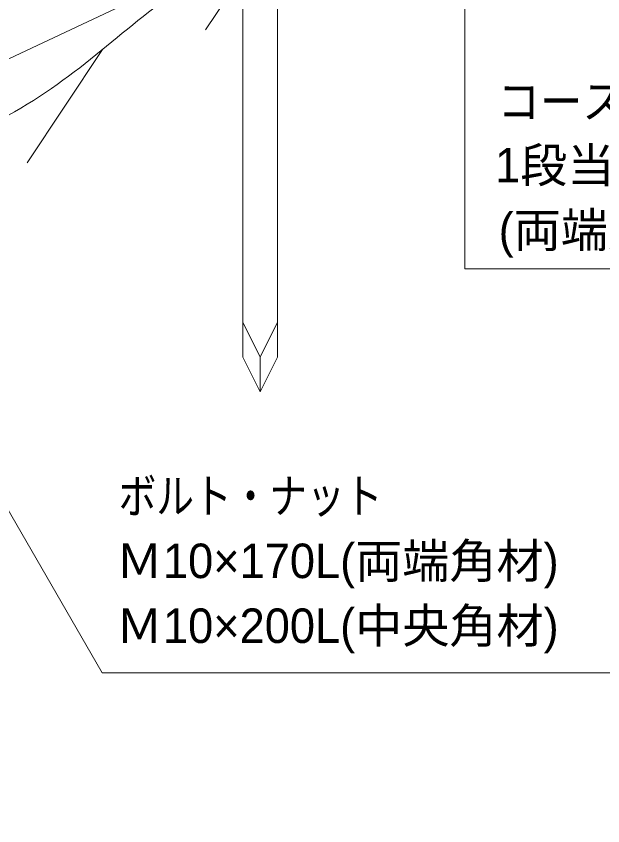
# Model space of a CAD drawing. Units: millimetres at full size, sheet at 1:20; details may follow other scales. Extents: x 200 to 8200, y 200 to 5740.
# Drawn here: x 4573 to 5413, y 1140 to 2300 of the extents above; entities that cross this region are included whole.
import ezdxf
from ezdxf.enums import TextEntityAlignment as Align

# ---------------------------------------------------------------- set-up
doc = ezdxf.new("R2010")
doc.units = ezdxf.units.MM
doc.header["$LTSCALE"] = 20
for name, color, linetype, lineweight in [('ハッチング', 7, 'Continuous', 9), ('一般線', 7, 'Continuous', 20), ('引出線', 7, 'Continuous', 13), ('角材', 7, 'Continuous', 18), ('角杭', 7, 'Continuous', 18)]:
    doc.layers.add(name, color=color, linetype=linetype, lineweight=lineweight)
doc.layers.add('文字', color=7, linetype='Continuous')
doc.styles.add('ＭＳ Ｐゴシック', font='')
doc.styles.get('ＭＳ Ｐゴシック').set_extended_font_data('MS PGothic')

msp = doc.modelspace()

# ---------------------------------------------------------------- linework, layer by layer
at = {"layer": 'ハッチング'}
for p, q in [((4923.48, 2400.03), (4844.33, 2280.6)), ((4696.65, 2252.59), (4588.8, 2089.87))]:
    msp.add_line(p, q, dxfattribs=at)
at = {"layer": '一般線'}
msp.add_open_spline([(1645.83, 872.86), (1922.77, 1001.65), (2226.2, 1141.54), (2476.65, 1259.24), (2632.71, 1336.81), (2803.12, 1387.69), (2975.08, 1410.04), (3173.71, 1439.81), (3370.58, 1543.09), (3507.96, 1689.6), (3552.2, 1726.64), (3590.08, 1756.68), (3630.98, 1785.47), (3671.87, 1814.26), (3715.78, 1841.8), (3762.51, 1864.9), (3809.25, 1888), (3858.83, 1906.67), (3909.84, 1923.25), (3960.85, 1939.83), (4013.29, 1954.32), (4065.73, 1968.65), (4118.18, 1982.99), (4170.63, 1997.17), (4216.23, 2015.23), (4261.82, 2033.29), (4300.56, 2055.24), (4351.85, 2075.36), (4403.14, 2095.49), (4466.98, 2113.78), (4521.69, 2138.4), (4576.39, 2163.02), (4621.96, 2193.95), (4663.88, 2226.45), (4705.79, 2258.95), (4744.05, 2293.03), (4785.34, 2323.1), (4826.64, 2353.17), (4870.97, 2379.24), (4919.39, 2398.46), (4967.81, 2417.68), (5020.32, 2430.05), (5071.43, 2441.73), (5122.53, 2453.41), (5172.22, 2464.38), (5217.59, 2479.2), (5262.95, 2494.01), (5304, 2512.66), (5359.33, 2549.25)], degree=3, knots=[0, 0, 0, 0, 1, 1, 1, 2, 2, 2, 3, 3, 3, 4, 4, 4, 5, 5, 5, 6, 6, 6, 7, 7, 7, 8, 8, 8, 9, 9, 9, 10, 10, 10, 11, 11, 11, 12, 12, 12, 13, 13, 13, 14, 14, 14, 15, 15, 15, 16, 16, 16, 16], dxfattribs=at)
at = {"layer": '引出線'}
for points in [[(5215.77, 2600), (5215.77, 1937.95), (6625.72, 1937.95), (6633.72, 1937.95)], [(4245.65, 2139.45), (4696.17, 1359.14), (5440.74, 1359.14), (5448.74, 1359.14)]]:
    msp.add_lwpolyline(points, dxfattribs=at)
at = {"layer": '角材'}
msp.add_line((2226.2, 1141.54), (5343.71, 2606.6), dxfattribs=at)
at = {"layer": '角杭'}
for p, q in [((4897.44, 1811.52), (4897.44, 2508.52)), ((4947.44, 2508.52), (4947.44, 1811.52)), ((4922.44, 1811.52), (4897.44, 1861.52)), ((4922.44, 1811.52), (4947.44, 1861.52)), ((4922.44, 1761.52), (4897.44, 1811.52)), ((4922.44, 1761.52), (4922.44, 1811.52)), ((4922.44, 1761.52), (4947.44, 1811.52))]:
    msp.add_line(p, q, dxfattribs=at)

# ---------------------------------------------------------------- texts
at = {"layer": '文字', "style": 'ＭＳ Ｐゴシック'}
for s, width, p in [('コーススレッド100L', 0.9, (5262.49, 2138.7)), ('ボルト・ナット', 0.8, (4719.68, 1572.84))]:
    msp.add_text(s, height=49.49, dxfattribs=dict(at, width=width)).set_placement(p, align=Align.BOTTOM_LEFT)
for s, p in [('1段当たり10本', (5259.08, 2047.13)), ('(両端角材1本当り3本/中央角材1本当り4本）', (5264.2, 1954.13)), ('Ｍ10×170L(両端角材)', (4715.7, 1479.85)), ('Ｍ10×200L(中央角材)', (4715.7, 1386.86))]:
    msp.add_text(s, height=49.49, dxfattribs=at).set_placement(p, align=Align.BOTTOM_LEFT)

doc.saveas('drawing.dxf')
